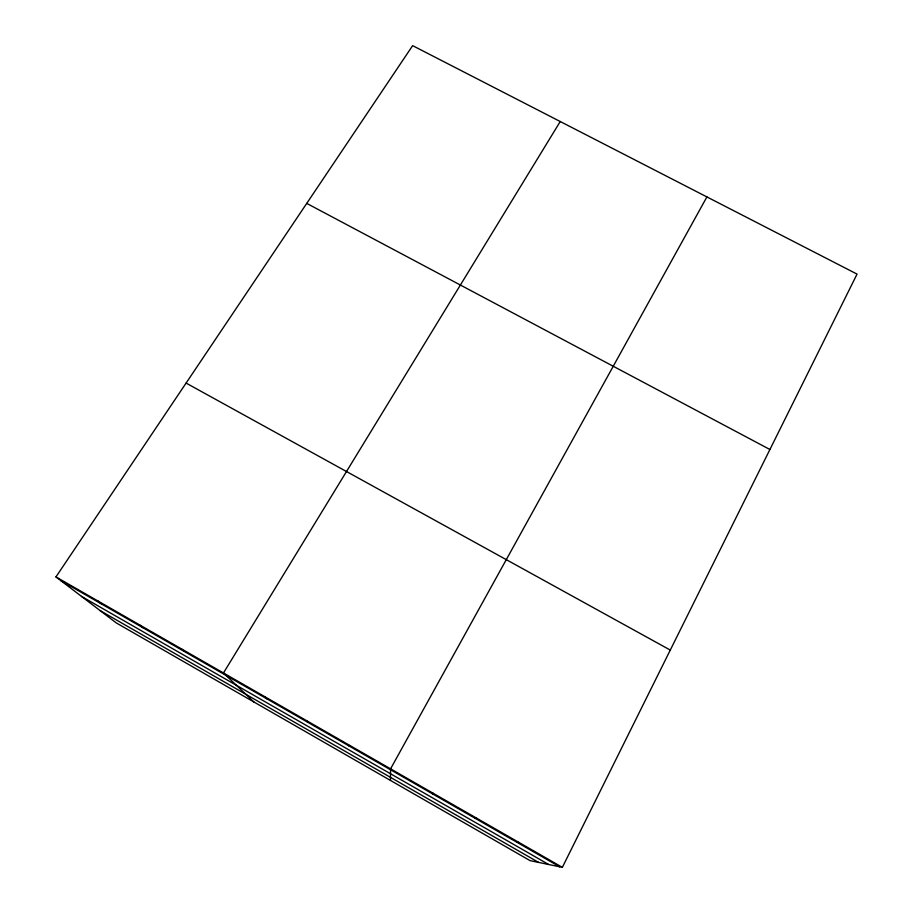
<?xml version="1.0" encoding="UTF-8"?>
<svg xmlns="http://www.w3.org/2000/svg" width="913" height="913" viewBox="0 0 913 913"><rect width="100%" height="100%" fill="white"/><g stroke="black" fill="none" stroke-linecap="round" stroke-linejoin="round"><path stroke-width="1.37" d="M390.433 780.41L390.581 768.837L706.902 196.923M562.351 867.35L857.045 274.105L412.642 45.65L55.955 576.913L116.271 622.906L530.088 860.639L562.351 867.35L55.955 576.913M560.24 121.52L223.468 672.984L253.86 701.949M432.42 793.796L433.082 793.214M474.555 817.957L475.878 817.751M516.986 842.3L518.961 842.471M306.734 203.394L769.91 449.504M186.092 383.072L670.279 650.079M60.886 580.668L559.692 866.802M81.485 596.383L548.633 864.497M100.179 610.637L538.647 862.42M97.394 600.674L101.731 604.098M139.13 624.618L142.862 627.688M181.151 648.721L184.266 651.437M264.827 696.699L266.699 698.73M306.46 720.585L307.715 722.251M348.378 744.631L349.006 745.944"/></g></svg>
